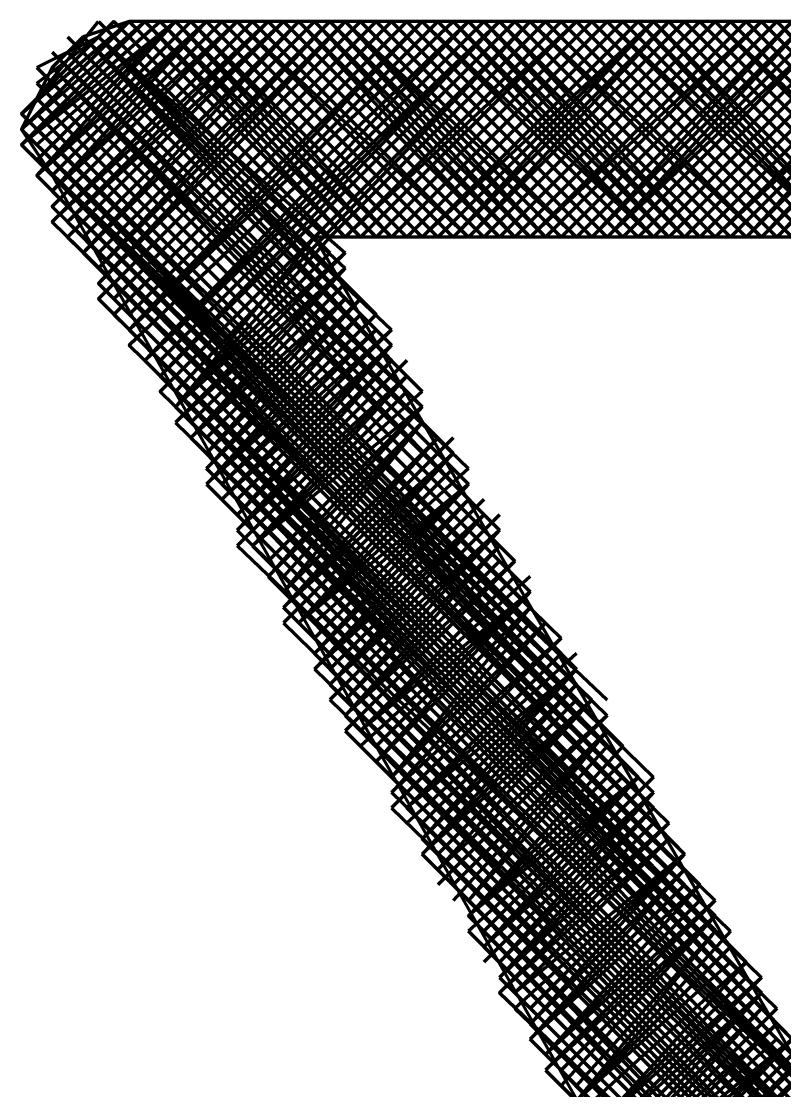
# Model space of a CAD drawing. Header units: inches. Extents: x 19 to 378, y -1 to 556.
# Drawn here: x 183.56 to 189.06, y 358.52 to 366.22 of the extents above; entities that cross this region are included whole.
import ezdxf

# ---------------------------------------------------------------- set-up
doc = ezdxf.new("R2010")
doc.units = ezdxf.units.IN
doc.layers.add('P', color=250, linetype='CONTINUOUS', lineweight=100)

msp = doc.modelspace()

# ---------------------------------------------------------------- linework, layer by layer
at = {"layer": 'P', "color": 0, "linetype": 'CONTINUOUS'}
for points in [[(184.3333, 366.2222), (184, 366.1111), (183.7778, 365.8889), (183.5556, 365.4444), (183.7778, 365.1111)], [(184.6667, 366.2222), (183.5556, 365.3333), (184.5556, 366.2222), (183.5556, 365.3333)], [(184.5556, 366.2222), (183.5556, 365.3333), (184.4444, 366.2222), (183.5556, 365.3333)], [(184.4444, 366.2222), (183.5556, 365.4444), (184.3333, 366.2222), (183.5556, 365.4444)], [(184.3333, 366.2222), (183.5556, 365.5556), (184.3333, 366.2222), (183.5556, 365.5556)], [(184.2222, 366.2222), (183.5556, 365.5556), (184.2222, 366.2222), (183.6667, 365.6667), (184.1111, 366.2222)], [(183.7778, 365.1111), (184.8889, 366.2222), (183.6667, 365.1111), (184.8889, 366.2222)], [(184.7778, 366.2222), (183.6667, 365.1111), (184.7778, 366.2222), (183.6667, 365.1111), (184.6667, 366.2222), (183.6667, 365.2222), (184.6667, 366.2222), (183.6667, 365.2222), (184.6667, 366.2222), (183.6667, 365.3333)], [(185.3333, 366.2222), (183.7778, 364.7778), (185.2222, 366.2222), (183.7778, 364.7778), (185.2222, 366.2222)], [(185.1111, 366.2222), (183.7778, 364.8889), (185.1111, 366.2222), (183.7778, 364.8889), (185.1111, 366.2222), (183.7778, 364.8889)], [(185.1111, 366.2222), (183.7778, 365), (185, 366.2222), (183.7778, 365), (185, 366.2222)], [(183.7778, 365), (184.8889, 366.2222), (183.7778, 365.1111), (184.8889, 366.2222)], [(185.4444, 366.2222), (183.8889, 364.6667), (185.4444, 366.2222), (183.8889, 364.7778), (185.4444, 366.2222), (183.8889, 364.7778), (185.4444, 366.2222)], [(183.8889, 364.7778), (185.3333, 366.2222), (183.8889, 364.7778)], [(185.6667, 366.2222), (184, 364.5556), (185.6667, 366.2222), (184, 364.5556), (185.6667, 366.2222), (184, 364.5556), (185.6667, 366.2222)], [(184, 364.5556), (185.5556, 366.2222), (184, 364.6667), (185.5556, 366.2222)], [(186.1111, 366.2222), (184.1111, 364.2222), (186.1111, 366.2222), (184.1111, 364.2222)], [(186, 366.2222), (184.1111, 364.3333), (186, 366.2222), (184.1111, 364.3333), (185.8889, 366.2222), (184.1111, 364.3333)], [(185.8889, 366.2222), (184.1111, 364.4444), (185.8889, 366.2222), (184.1111, 364.4444), (185.8889, 366.2222)], [(184.1111, 364.4444), (185.7778, 366.2222), (184.1111, 364.5556), (185.7778, 366.2222), (184.1111, 364.5556)], [(184.1111, 366.2222), (185.7778, 364.5556)], [(186.3333, 366.2222), (184.2222, 364.1111), (186.3333, 366.2222), (184.2222, 364.1111)], [(186.2222, 366.2222), (184.2222, 364.2222), (186.2222, 366.2222), (184.2222, 364.2222), (186.2222, 366.2222), (184.2222, 364.2222), (186.2222, 366.2222)], [(184.2222, 366.2222), (185.7778, 364.6667)], [(184.2222, 366.2222), (185.7778, 364.6667)], [(184.2222, 366.2222), (185.7778, 364.6667)], [(184.2222, 366.2222), (185.7778, 364.6667)], [(193.8889, 366.2222), (184.3333, 366.2222)], [(184.4444, 363.7778), (186.7778, 366.2222), (184.3333, 363.8889), (186.7778, 366.2222)], [(186.7778, 366.2222), (184.3333, 363.8889), (186.7778, 366.2222), (184.3333, 363.8889)], [(186.6667, 366.2222), (184.3333, 364), (186.6667, 366.2222), (184.3333, 364), (186.5556, 366.2222), (184.3333, 364)], [(186.5556, 366.2222), (184.3333, 364), (186.4444, 366.2222), (184.3333, 364), (186.4444, 366.2222)], [(184.3333, 364), (186.4444, 366.2222), (184.3333, 364.1111), (186.4444, 366.2222)], [(184.3333, 366.2222), (185.8889, 364.6667)], [(184.3333, 366.2222), (185.8889, 364.6667)], [(184.3333, 366.2222), (185.8889, 364.6667)], [(184.3333, 366.2222), (185.8889, 364.6667)], [(184.3333, 366.2222), (185.8889, 364.6667)], [(184.3333, 366.2222), (185.8889, 364.6667)], [(187, 366.2222), (184.4444, 363.7778), (187, 366.2222), (184.4444, 363.7778)], [(187, 366.2222), (184.4444, 363.7778), (186.8889, 366.2222), (184.4444, 363.7778), (186.8889, 366.2222)], [(184.4444, 366.2222), (186, 364.6667)], [(184.4444, 366.2222), (186, 364.6667)], [(184.4444, 366.2222), (185.8889, 364.6667)], [(184.6667, 363.5556), (187.2222, 366.2222), (184.5556, 363.5556), (187.2222, 366.2222)], [(187.1111, 366.2222), (184.5556, 363.6667), (187.1111, 366.2222), (184.5556, 363.6667), (187, 366.2222), (184.5556, 363.7778), (187, 366.2222)], [(184.5556, 366.2222), (186.1111, 364.6667)], [(184.5556, 366.2222), (186.1111, 364.6667)], [(184.5556, 366.2222), (186, 364.6667)], [(187.3333, 366.2222), (185.7778, 364.6667), (184.6667, 363.4444)], [(187.3333, 366.2222), (185.7778, 364.6667), (184.6667, 363.4444)], [(187.2222, 366.2222), (185.6667, 364.6667), (184.6667, 363.4444)], [(187.2222, 366.2222), (184.6667, 363.5556), (187.2222, 366.2222)], [(184.6667, 366.2222), (186.2222, 364.6667)], [(184.6667, 366.2222), (186.2222, 364.6667)], [(184.6667, 366.2222), (186.2222, 364.6667)], [(184.6667, 366.2222), (186.2222, 364.6667)], [(184.6667, 366.2222), (186.2222, 364.6667)], [(184.6667, 366.2222), (186.1111, 364.6667)], [(184.7778, 366.2222), (186.3333, 364.6667)], [(184.7778, 366.2222), (186.3333, 364.6667)], [(184.7778, 366.2222), (186.3333, 364.6667)], [(184.7778, 366.2222), (186.2222, 364.6667)], [(184.8889, 366.2222), (186.4444, 364.6667)], [(184.8889, 366.2222), (186.4444, 364.6667)], [(184.8889, 366.2222), (186.4444, 364.6667)], [(184.8889, 366.2222), (186.4444, 364.6667)], [(184.8889, 366.2222), (186.4444, 364.6667)], [(184.8889, 366.2222), (186.4444, 364.6667)], [(185, 366.2222), (186.5556, 364.6667)], [(185, 366.2222), (186.5556, 364.6667)], [(185, 366.2222), (186.5556, 364.6667)], [(185.1111, 366.2222), (186.7778, 364.6667)], [(185.1111, 366.2222), (186.7778, 364.6667)], [(185.1111, 366.2222), (186.7778, 364.6667)], [(185.1111, 366.2222), (186.6667, 364.6667)], [(185.1111, 366.2222), (186.6667, 364.6667)], [(185.1111, 366.2222), (186.6667, 364.6667)], [(185.2222, 366.2222), (186.7778, 364.6667)], [(185.2222, 366.2222), (186.7778, 364.6667)], [(185.2222, 366.2222), (186.7778, 364.6667)], [(185.3333, 366.2222), (186.8889, 364.6667)], [(185.3333, 366.2222), (186.8889, 364.6667)], [(185.3333, 366.2222), (186.8889, 364.6667)], [(185.4444, 366.2222), (187, 364.6667)], [(185.4444, 366.2222), (187, 364.6667)], [(185.4444, 366.2222), (187, 364.6667)], [(185.4444, 366.2222), (187, 364.6667)], [(185.4444, 366.2222), (187, 364.6667)], [(185.4444, 366.2222), (187, 364.6667)], [(185.5556, 366.2222), (187.1111, 364.6667)], [(185.5556, 366.2222), (187.1111, 364.6667)], [(185.5556, 366.2222), (187, 364.6667)], [(185.6667, 366.2222), (187.2222, 364.6667)], [(185.6667, 366.2222), (187.2222, 364.6667)], [(185.6667, 366.2222), (187.2222, 364.6667)], [(185.6667, 366.2222), (187.2222, 364.6667)], [(185.6667, 366.2222), (187.2222, 364.6667)], [(185.6667, 366.2222), (187.1111, 364.6667)], [(187.3333, 366.2222), (185.7778, 364.6667)], [(185.7778, 366.2222), (187.3333, 364.6667)], [(185.7778, 366.2222), (187.3333, 364.6667)], [(185.7778, 366.2222), (187.2222, 364.6667)], [(187.5556, 366.2222), (185.8889, 364.6667)], [(187.5556, 366.2222), (185.8889, 364.6667)], [(187.5556, 366.2222), (185.8889, 364.6667)], [(187.4444, 366.2222), (185.8889, 364.6667)], [(187.4444, 366.2222), (185.8889, 364.6667)], [(187.4444, 366.2222), (185.8889, 364.6667)], [(185.8889, 366.2222), (187.5556, 364.6667)], [(185.8889, 366.2222), (187.5556, 364.6667)], [(185.8889, 366.2222), (187.5556, 364.6667)], [(185.8889, 366.2222), (187.4444, 364.6667)], [(185.8889, 366.2222), (187.4444, 364.6667)], [(185.8889, 366.2222), (187.4444, 364.6667)], [(185.8889, 366.2222), (187.3333, 364.6667)], [(187.5556, 366.2222), (186, 364.6667)], [(187.5556, 366.2222), (186, 364.6667)], [(187.5556, 366.2222), (186, 364.6667)], [(186, 366.2222), (187.5556, 364.6667)], [(186, 366.2222), (187.5556, 364.6667)], [(186, 366.2222), (187.5556, 364.6667)], [(187.6667, 366.2222), (186.1111, 364.6667)], [(187.6667, 366.2222), (186.1111, 364.6667)], [(187.6667, 366.2222), (186.1111, 364.6667)], [(186.1111, 366.2222), (187.6667, 364.6667)], [(186.1111, 366.2222), (187.6667, 364.6667)], [(186.1111, 366.2222), (187.6667, 364.6667)], [(187.7778, 366.2222), (186.2222, 364.6667)], [(187.7778, 366.2222), (186.2222, 364.6667)], [(187.7778, 366.2222), (186.2222, 364.6667)], [(187.7778, 366.2222), (186.2222, 364.6667)], [(187.7778, 366.2222), (186.2222, 364.6667)], [(187.7778, 366.2222), (186.2222, 364.6667)], [(186.2222, 366.2222), (187.7778, 364.6667)], [(186.2222, 366.2222), (187.7778, 364.6667)], [(186.2222, 366.2222), (187.7778, 364.6667)], [(186.2222, 366.2222), (187.7778, 364.6667)], [(186.2222, 366.2222), (187.7778, 364.6667)], [(186.2222, 366.2222), (187.7778, 364.6667)], [(187.8889, 366.2222), (186.3333, 364.6667)], [(187.8889, 366.2222), (186.3333, 364.6667)], [(187.8889, 366.2222), (186.3333, 364.6667)], [(186.3333, 366.2222), (187.8889, 364.6667)], [(186.3333, 366.2222), (187.8889, 364.6667)], [(186.3333, 366.2222), (187.8889, 364.6667)], [(188.1111, 366.2222), (186.4444, 364.6667)], [(188.1111, 366.2222), (186.4444, 364.6667)], [(188.1111, 366.2222), (186.4444, 364.6667)], [(188, 366.2222), (186.4444, 364.6667)], [(188, 366.2222), (186.4444, 364.6667)], [(188, 366.2222), (186.4444, 364.6667)], [(186.4444, 366.2222), (188.1111, 364.6667)], [(186.4444, 366.2222), (188.1111, 364.6667)], [(186.4444, 366.2222), (188.1111, 364.6667)], [(186.4444, 366.2222), (188, 364.6667)], [(186.4444, 366.2222), (188, 364.6667)], [(186.4444, 366.2222), (188, 364.6667)], [(188.1111, 366.2222), (186.5556, 364.6667)], [(188.1111, 366.2222), (186.5556, 364.6667)], [(188.1111, 366.2222), (186.5556, 364.6667)], [(186.5556, 366.2222), (188.1111, 364.6667)], [(186.5556, 366.2222), (188.1111, 364.6667)], [(186.5556, 366.2222), (188.1111, 364.6667)], [(188.2222, 366.2222), (186.6667, 364.6667)], [(188.2222, 366.2222), (186.6667, 364.6667)], [(188.1111, 366.2222), (186.6667, 364.6667)], [(186.6667, 366.2222), (188.2222, 364.6667)], [(186.6667, 366.2222), (188.2222, 364.6667)], [(186.6667, 366.2222), (188.1111, 364.6667)], [(188.3333, 366.2222), (186.7778, 364.6667)], [(188.3333, 366.2222), (186.7778, 364.6667)], [(188.3333, 366.2222), (186.7778, 364.6667)], [(188.3333, 366.2222), (186.7778, 364.6667)], [(188.3333, 366.2222), (186.7778, 364.6667)], [(188.3333, 366.2222), (186.7778, 364.6667)], [(188.2222, 366.2222), (186.7778, 364.6667)], [(186.7778, 366.2222), (188.3333, 364.6667)], [(186.7778, 366.2222), (188.3333, 364.6667)], [(186.7778, 366.2222), (188.3333, 364.6667)], [(186.7778, 366.2222), (188.3333, 364.6667)], [(186.7778, 366.2222), (188.3333, 364.6667)], [(186.7778, 366.2222), (188.2222, 364.6667)], [(188.4444, 366.2222), (186.8889, 364.6667)], [(188.4444, 366.2222), (186.8889, 364.6667)], [(188.4444, 366.2222), (186.8889, 364.6667)], [(186.8889, 366.2222), (188.4444, 364.6667)], [(186.8889, 366.2222), (188.4444, 364.6667)], [(186.8889, 366.2222), (188.3333, 364.6667)], [(188.5556, 366.2222), (187, 364.6667)], [(188.5556, 366.2222), (187, 364.6667)], [(188.5556, 366.2222), (187, 364.6667)], [(188.5556, 366.2222), (187, 364.6667)], [(188.5556, 366.2222), (187, 364.6667)], [(188.5556, 366.2222), (187, 364.6667)], [(187, 366.2222), (188.5556, 364.6667)], [(187, 366.2222), (188.5556, 364.6667)], [(187, 366.2222), (188.5556, 364.6667)], [(187, 366.2222), (188.5556, 364.6667)], [(187, 366.2222), (188.5556, 364.6667)], [(187, 366.2222), (188.5556, 364.6667)], [(187, 366.2222), (188.4444, 364.6667)], [(188.6667, 366.2222), (187.1111, 364.6667)], [(188.6667, 366.2222), (187.1111, 364.6667)], [(188.6667, 366.2222), (187.1111, 364.6667)], [(187.1111, 366.2222), (188.6667, 364.6667)], [(187.1111, 366.2222), (188.6667, 364.6667)], [(187.1111, 366.2222), (188.6667, 364.6667)], [(188.8889, 366.2222), (187.2222, 364.6667)], [(188.8889, 366.2222), (187.2222, 364.6667)], [(188.8889, 366.2222), (187.2222, 364.6667)], [(188.7778, 366.2222), (187.2222, 364.6667)], [(188.7778, 366.2222), (187.2222, 364.6667)], [(188.7778, 366.2222), (187.2222, 364.6667)], [(187.2222, 366.2222), (188.8889, 364.6667)], [(187.2222, 366.2222), (188.8889, 364.6667)], [(187.2222, 366.2222), (188.8889, 364.6667)], [(187.2222, 366.2222), (188.7778, 364.6667)], [(187.2222, 366.2222), (188.7778, 364.6667)], [(187.2222, 366.2222), (188.7778, 364.6667)], [(188.8889, 366.2222), (187.3333, 364.6667)], [(188.8889, 366.2222), (187.3333, 364.6667)], [(188.8889, 366.2222), (187.3333, 364.6667)], [(187.3333, 366.2222), (188.8889, 364.6667)], [(187.3333, 366.2222), (188.8889, 364.6667)], [(187.3333, 366.2222), (188.8889, 364.6667)], [(189, 366.2222), (187.4444, 364.6667)], [(189, 366.2222), (187.4444, 364.6667)], [(189, 366.2222), (187.4444, 364.6667)], [(187.4444, 366.2222), (189, 364.6667)], [(187.4444, 366.2222), (189, 364.6667)], [(187.4444, 366.2222), (189, 364.6667)], [(189.1111, 366.2222), (187.5556, 364.6667)], [(189.1111, 366.2222), (187.5556, 364.6667)], [(189.1111, 366.2222), (187.5556, 364.6667)], [(189.1111, 366.2222), (187.5556, 364.6667)], [(189.1111, 366.2222), (187.5556, 364.6667)], [(189.1111, 366.2222), (187.5556, 364.6667)], [(187.5556, 366.2222), (189.1111, 364.6667)], [(187.5556, 366.2222), (189.1111, 364.6667)], [(187.5556, 366.2222), (189.1111, 364.6667)], [(187.5556, 366.2222), (189.1111, 364.6667)], [(187.5556, 366.2222), (189.1111, 364.6667)], [(187.5556, 366.2222), (189.1111, 364.6667)], [(189.2222, 366.2222), (187.6667, 364.6667)], [(189.2222, 366.2222), (187.6667, 364.6667)], [(189.1111, 366.2222), (187.6667, 364.6667)], [(187.6667, 366.2222), (189.2222, 364.6667)], [(187.6667, 366.2222), (189.2222, 364.6667)], [(187.6667, 366.2222), (189.2222, 364.6667)], [(189.4444, 366.2222), (187.7778, 364.6667)], [(189.4444, 366.2222), (187.7778, 364.6667)], [(189.3333, 366.2222), (187.7778, 364.6667)], [(189.3333, 366.2222), (187.7778, 364.6667)], [(189.3333, 366.2222), (187.7778, 364.6667)], [(189.2222, 366.2222), (187.7778, 364.6667)], [(187.7778, 366.2222), (189.4444, 364.6667)], [(187.7778, 366.2222), (189.4444, 364.6667)], [(187.7778, 366.2222), (189.3333, 364.6667)], [(187.7778, 366.2222), (189.3333, 364.6667)], [(187.7778, 366.2222), (189.3333, 364.6667)], [(187.7778, 366.2222), (189.3333, 364.6667)], [(189.4444, 366.2222), (187.8889, 364.6667)], [(189.4444, 366.2222), (187.8889, 364.6667)], [(189.4444, 366.2222), (187.8889, 364.6667)], [(189.4444, 366.2222), (187.8889, 364.6667)], [(187.8889, 366.2222), (189.4444, 364.6667)], [(187.8889, 366.2222), (189.4444, 364.6667)], [(187.8889, 366.2222), (189.4444, 364.6667)], [(189.5556, 366.2222), (188, 364.6667)], [(189.5556, 366.2222), (188, 364.6667)], [(189.5556, 366.2222), (188, 364.6667)], [(188, 366.2222), (189.5556, 364.6667)], [(188, 366.2222), (189.5556, 364.6667)], [(188, 366.2222), (189.4444, 364.6667)], [(189.6667, 366.2222), (188.1111, 364.6667)], [(189.6667, 366.2222), (188.1111, 364.6667)], [(189.6667, 366.2222), (188.1111, 364.6667)], [(189.6667, 366.2222), (188.1111, 364.6667)], [(189.6667, 366.2222), (188.1111, 364.6667)], [(189.6667, 366.2222), (188.1111, 364.6667)], [(188.1111, 366.2222), (189.6667, 364.6667)], [(188.1111, 366.2222), (189.6667, 364.6667)], [(188.1111, 366.2222), (189.6667, 364.6667)], [(188.1111, 366.2222), (189.6667, 364.6667)], [(188.1111, 366.2222), (189.6667, 364.6667)], [(188.1111, 366.2222), (189.6667, 364.6667)], [(188.1111, 366.2222), (189.5556, 364.6667)], [(189.7778, 366.2222), (188.2222, 364.6667)], [(189.7778, 366.2222), (188.2222, 364.6667)], [(189.7778, 366.2222), (188.2222, 364.6667)], [(188.2222, 366.2222), (189.7778, 364.6667)], [(188.2222, 366.2222), (189.7778, 364.6667)], [(188.2222, 366.2222), (189.7778, 364.6667)], [(189.8889, 366.2222), (188.3333, 364.6667)], [(189.8889, 366.2222), (188.3333, 364.6667)], [(189.8889, 366.2222), (188.3333, 364.6667)], [(189.8889, 366.2222), (188.3333, 364.6667)], [(189.8889, 366.2222), (188.3333, 364.6667)], [(189.8889, 366.2222), (188.3333, 364.6667)], [(188.3333, 366.2222), (189.8889, 364.6667)], [(188.3333, 366.2222), (189.8889, 364.6667)], [(188.3333, 366.2222), (189.8889, 364.6667)], [(188.3333, 366.2222), (189.8889, 364.6667)], [(188.3333, 366.2222), (189.8889, 364.6667)], [(188.3333, 366.2222), (189.8889, 364.6667)], [(190, 366.2222), (188.4444, 364.6667)], [(190, 366.2222), (188.4444, 364.6667)], [(190, 366.2222), (188.4444, 364.6667)], [(188.4444, 366.2222), (190, 364.6667)], [(188.4444, 366.2222), (190, 364.6667)], [(188.4444, 366.2222), (190, 364.6667)], [(190.2222, 366.2222), (188.5556, 364.6667)], [(190.2222, 366.2222), (188.5556, 364.6667)], [(190.2222, 366.2222), (188.5556, 364.6667)], [(190.1111, 366.2222), (188.5556, 364.6667)], [(190.1111, 366.2222), (188.5556, 364.6667)], [(190.1111, 366.2222), (188.5556, 364.6667)], [(188.5556, 366.2222), (190.2222, 364.6667)], [(188.5556, 366.2222), (190.2222, 364.6667)], [(188.5556, 366.2222), (190.2222, 364.6667)], [(188.5556, 366.2222), (190.1111, 364.6667)], [(188.5556, 366.2222), (190.1111, 364.6667)], [(188.5556, 366.2222), (190.1111, 364.6667)], [(190.2222, 366.2222), (188.6667, 364.6667)], [(190.2222, 366.2222), (188.6667, 364.6667)], [(190.2222, 366.2222), (188.6667, 364.6667)], [(188.6667, 366.2222), (190.2222, 364.6667)], [(188.6667, 366.2222), (190.2222, 364.6667)], [(188.6667, 366.2222), (190.2222, 364.6667)], [(190.3333, 366.2222), (188.7778, 364.6667)], [(190.3333, 366.2222), (188.7778, 364.6667)], [(190.2222, 366.2222), (188.7778, 364.6667)], [(188.7778, 366.2222), (190.3333, 364.6667)], [(188.7778, 366.2222), (190.3333, 364.6667)], [(188.7778, 366.2222), (190.3333, 364.6667)], [(190.4444, 366.2222), (188.8889, 364.6667)], [(190.4444, 366.2222), (188.8889, 364.6667)], [(190.4444, 366.2222), (188.8889, 364.6667)], [(190.4444, 366.2222), (188.8889, 364.6667)], [(190.4444, 366.2222), (188.8889, 364.6667)], [(190.3333, 366.2222), (188.8889, 364.6667)], [(188.8889, 366.2222), (190.4444, 364.6667)], [(188.8889, 366.2222), (190.4444, 364.6667)], [(188.8889, 366.2222), (190.4444, 364.6667)], [(188.8889, 366.2222), (190.4444, 364.6667)], [(188.8889, 366.2222), (190.4444, 364.6667)], [(188.8889, 366.2222), (190.4444, 364.6667)], [(190.5556, 366.2222), (189, 364.6667)], [(190.5556, 366.2222), (189, 364.6667)], [(190.4444, 366.2222), (189, 364.6667)], [(189, 366.2222), (190.5556, 364.6667)], [(189, 366.2222), (190.5556, 364.6667)], [(189, 366.2222), (190.4444, 364.6667)], [(184.1111, 366.1111), (183.6667, 365.6667)], [(183.6667, 365.7778), (184.1111, 366.1111), (183.6667, 365.8889)], [(184, 366.1111), (183.7778, 365.8889)], [(183.8889, 366.1111), (186.2222, 363.7778)], [(183.8889, 366.1111), (186.3333, 363.6667)], [(183.8889, 366.1111), (186.3333, 363.6667)], [(183.8889, 366.1111), (186.4444, 363.5556)], [(184, 366.1111), (186.1111, 364)], [(184, 366.1111), (186.2222, 364)], [(184, 366.1111), (186.2222, 363.8889)], [(184, 366.1111), (186.2222, 363.8889)], [(184, 366.1111), (186.2222, 363.7778)], [(184.1111, 366.1111), (185.8889, 364.5556)], [(184.1111, 366.1111), (185.8889, 364.4444)], [(184.1111, 366.1111), (185.8889, 364.4444)], [(184.1111, 366.1111), (185.8889, 364.3333)], [(184.1111, 366.1111), (185.8889, 364.2222)], [(184.1111, 366.1111), (186, 364.2222)], [(184.1111, 366.1111), (186, 364.1111)], [(184.1111, 366.1111), (186.1111, 364.1111)], [(183.7778, 366), (186.4444, 363.4444)], [(183.7778, 366), (186.4444, 363.3333)], [(183.7778, 366), (186.4444, 363.3333)], [(183.7778, 366), (186.5556, 363.2222)], [(183.7778, 366), (186.5556, 363.2222)], [(183.7778, 366), (186.6667, 363.1111)], [(183.8889, 366), (186.4444, 363.4444)], [(183.6667, 365.8889), (187, 362.5556)], [(183.6667, 365.8889), (187, 362.5556)], [(183.7778, 365.8889), (186.6667, 363.1111)], [(183.7778, 365.8889), (186.7778, 363)], [(183.7778, 365.8889), (186.7778, 362.8889)], [(183.7778, 365.8889), (186.7778, 362.8889)], [(183.7778, 365.8889), (186.7778, 362.8889)], [(183.7778, 365.8889), (186.7778, 362.7778)], [(183.7778, 365.8889), (186.8889, 362.6667)], [(183.7778, 365.8889), (186.8889, 362.6667)], [(183.6667, 365.7778), (187, 362.4444)], [(183.6667, 365.7778), (187, 362.4444)], [(183.6667, 365.7778), (187.1111, 362.3333)], [(183.6667, 365.7778), (187.1111, 362.3333)], [(183.6667, 365.6667), (187.1111, 362.2222)], [(183.6667, 365.6667), (187.2222, 362.1111)], [(183.6667, 365.6667), (187.2222, 362.1111)], [(183.6667, 365.6667), (187.2222, 362.1111)], [(183.5556, 365.5556), (187.3333, 361.8889)], [(183.5556, 365.5556), (187.3333, 361.8889)], [(183.5556, 365.5556), (187.4444, 361.7778)], [(183.5556, 365.5556), (187.4444, 361.7778)], [(183.5556, 365.5556), (187.4444, 361.6667)], [(183.5556, 365.5556), (187.5556, 361.5556)], [(183.6667, 365.5556), (187.2222, 362)], [(183.5556, 365.4444), (187.5556, 361.5556)], [(183.5556, 365.4444), (187.5556, 361.5556)], [(183.5556, 365.4444), (187.5556, 361.4444)], [(183.5556, 365.3333), (187.6667, 361.3333)], [(183.5556, 365.3333), (187.6667, 361.3333)], [(183.5556, 365.3333), (187.7778, 361.3333)], [(183.5556, 365.3333), (187.7778, 361.2222)], [(183.5556, 365.3333), (187.7778, 361.1111)], [(183.6667, 365.3333), (187.7778, 361.1111)], [(183.6667, 365.2222), (187.7778, 361)], [(183.6667, 365.2222), (187.8889, 361)], [(183.6667, 365.1111), (187.8889, 360.8889)], [(183.6667, 365.1111), (188, 360.7778)], [(183.7778, 365.1111), (188.4444, 356.8889)], [(183.7778, 365.1111), (188, 360.7778)], [(183.7778, 365), (188.1111, 360.7778)], [(183.7778, 364.8889), (188.1111, 360.6667)], [(183.7778, 364.7778), (188.1111, 360.5556)], [(183.8889, 364.7778), (188.1111, 360.5556)], [(183.8889, 364.7778), (188.1111, 360.4444)], [(183.8889, 364.6667), (188.2222, 360.4444)], [(185.6667, 364.6667), (189.1111, 358.7778), (192.5556, 364.6667), (185.6667, 364.6667)], [(184, 364.5556), (188.2222, 360.3333)], [(184, 364.5556), (188.3333, 360.2222)], [(184.1111, 364.5556), (188.3333, 360.2222)], [(185.8889, 364.5556), (184.6667, 363.3333)], [(185.8889, 364.5556), (184.6667, 363.3333)], [(185.8889, 364.5556), (184.6667, 363.3333)], [(185.8889, 364.5556), (184.6667, 363.4444)], [(185.7778, 364.5556), (184.6667, 363.4444)], [(185.7778, 364.5556), (184.6667, 363.4444)], [(185.7778, 364.5556), (184.6667, 363.4444)], [(185.7778, 364.5556), (184.6667, 363.4444)], [(185.7778, 364.5556), (184.6667, 363.4444)], [(185.7778, 364.5556), (184.6667, 363.4444)], [(184.1111, 364.4444), (188.3333, 360.2222)], [(185.8889, 364.4444), (184.6667, 363.3333)], [(185.8889, 364.4444), (184.7778, 363.2222)], [(185.8889, 364.4444), (184.7778, 363.2222)], [(185.8889, 364.4444), (184.7778, 363.3333)], [(184.1111, 364.3333), (188.3333, 360.1111)], [(185.8889, 364.3333), (184.7778, 363.2222)], [(185.8889, 364.3333), (184.7778, 363.2222)], [(185.8889, 364.3333), (184.7778, 363.2222)], [(185.8889, 364.3333), (184.7778, 363.2222)], [(185.8889, 364.3333), (184.7778, 363.2222)], [(184.1111, 364.2222), (188.3333, 360)], [(184.2222, 364.2222), (188.4444, 360)], [(184.2222, 364.2222), (188.4444, 360)], [(185.8889, 364.2222), (184.7778, 363.2222)], [(186, 364.2222), (184.8889, 363)], [(186, 364.2222), (184.8889, 363)], [(186, 364.2222), (184.8889, 363)], [(186, 364.2222), (184.8889, 363.1111)], [(186, 364.2222), (184.8889, 363.1111)], [(186, 364.2222), (184.8889, 363.1111)], [(185.8889, 364.2222), (184.8889, 363.1111)], [(185.8889, 364.2222), (184.8889, 363.1111)], [(185.8889, 364.2222), (184.8889, 363.2222)], [(184.2222, 364.1111), (188.5556, 359.8889)], [(186.1111, 364.1111), (184.8889, 362.8889)], [(186.1111, 364.1111), (184.8889, 362.8889)], [(186, 364.1111), (184.8889, 362.8889)], [(186, 364.1111), (184.8889, 363)], [(186, 364.1111), (184.8889, 363)], [(184.3333, 364), (188.5556, 359.7778)], [(184.3333, 364), (188.5556, 359.7778)], [(184.3333, 364), (188.5556, 359.6667)], [(186.1111, 364), (184.8889, 362.8889)], [(186.1111, 364), (184.8889, 362.8889)], [(186.2222, 364), (185, 362.7778)], [(186.2222, 364), (185, 362.7778)], [(186.2222, 364), (185, 362.7778)], [(186.2222, 364), (185, 362.8889)], [(186.1111, 364), (185, 362.8889)], [(186.1111, 364), (185, 362.8889)], [(186.1111, 364), (185, 362.8889)], [(186.1111, 364), (185, 362.8889)], [(184.3333, 363.8889), (188.6667, 359.6667)], [(186.2222, 363.8889), (185, 362.7778)], [(186.2222, 363.8889), (185.1111, 362.6667)], [(186.2222, 363.8889), (185.1111, 362.6667)], [(186.2222, 363.8889), (185.1111, 362.7778)], [(184.4444, 363.7778), (188.6667, 359.5556)], [(184.4444, 363.7778), (188.6667, 359.4444)], [(184.5556, 363.7778), (188.7778, 359.4444)], [(186.3333, 363.7778), (185.1111, 362.5556)], [(186.2222, 363.7778), (185.1111, 362.5556)], [(186.2222, 363.7778), (185.1111, 362.5556)], [(186.2222, 363.7778), (185.1111, 362.6667)], [(186.2222, 363.7778), (185.1111, 362.6667)], [(186.2222, 363.7778), (185.1111, 362.6667)], [(186.2222, 363.7778), (185.1111, 362.6667)], [(186.2222, 363.7778), (185.1111, 362.6667)], [(186.2222, 363.7778), (185.1111, 362.6667)], [(186.2222, 363.7778), (185.1111, 362.6667)], [(184.5556, 363.6667), (188.7778, 359.4444)], [(186.3333, 363.6667), (185.1111, 362.4444)], [(186.3333, 363.6667), (185.1111, 362.5556)], [(186.3333, 363.6667), (185.1111, 362.5556)], [(186.3333, 363.6667), (185.2222, 362.4444)], [(186.3333, 363.6667), (185.2222, 362.4444)], [(184.5556, 363.5556), (188.8889, 359.3333)], [(186.4444, 363.5556), (185.2222, 362.4444)], [(186.4444, 363.5556), (185.2222, 362.4444)], [(186.4444, 363.5556), (185.2222, 362.4444)], [(186.3333, 363.5556), (185.2222, 362.4444)], [(186.3333, 363.5556), (185.2222, 362.4444)], [(184.6667, 363.4444), (188.8889, 359.2222)], [(184.6667, 363.4444), (188.8889, 359.2222)], [(184.6667, 363.4444), (188.8889, 359.2222)], [(186.4444, 363.4444), (185.2222, 362.4444)], [(186.4444, 363.4444), (185.2222, 362.4444)], [(186.4444, 363.4444), (185.3333, 362.2222)], [(186.4444, 363.4444), (185.3333, 362.2222)], [(186.4444, 363.4444), (185.3333, 362.3333)], [(186.4444, 363.4444), (185.3333, 362.3333)], [(186.4444, 363.4444), (185.3333, 362.3333)], [(186.4444, 363.4444), (185.3333, 362.3333)], [(186.4444, 363.4444), (185.3333, 362.3333)], [(184.6667, 363.3333), (189, 359.1111)], [(186.4444, 363.3333), (185.3333, 362.2222)], [(186.4444, 363.3333), (185.4444, 362.1111)], [(186.4444, 363.3333), (185.4444, 362.1111)], [(186.4444, 363.3333), (185.4444, 362.2222)], [(186.4444, 363.3333), (185.4444, 362.2222)], [(184.7778, 363.2222), (189, 359)], [(184.7778, 363.2222), (189, 358.8889)], [(184.8889, 363.2222), (189.1111, 358.8889)], [(186.6667, 363.2222), (185.4444, 362)], [(186.6667, 363.2222), (185.4444, 362)], [(186.5556, 363.2222), (185.4444, 362)], [(186.5556, 363.2222), (185.4444, 362.1111)], [(186.5556, 363.2222), (185.4444, 362.1111)], [(186.5556, 363.2222), (185.4444, 362.1111)], [(186.5556, 363.2222), (185.4444, 362.1111)], [(186.5556, 363.2222), (185.4444, 362.1111)], [(186.5556, 363.2222), (185.4444, 362.1111)], [(186.5556, 363.2222), (185.4444, 362.1111)], [(184.8889, 363.1111), (189.1111, 358.8889)], [(186.6667, 363.1111), (185.4444, 361.8889)], [(186.6667, 363.1111), (185.4444, 362)], [(186.6667, 363.1111), (185.4444, 362)], [(186.6667, 363.1111), (185.5556, 361.8889)], [(186.6667, 363.1111), (185.5556, 361.8889)], [(189.1111, 358.8889), (190.2222, 357.6667), (184.8889, 363)], [(184.8889, 363), (190.2222, 357.6667)], [(186.7778, 363), (185.5556, 361.8889)], [(186.7778, 363), (185.5556, 361.8889)], [(186.7778, 363), (185.5556, 361.8889)], [(186.6667, 363), (185.5556, 361.8889)], [(186.6667, 363), (185.5556, 361.8889)], [(193.3333, 363), (188, 357.6667)], [(184.8889, 362.8889), (190.2222, 357.5556), (185, 362.8889)], [(186.7778, 362.8889), (185.5556, 361.8889)], [(186.7778, 362.8889), (185.6667, 361.6667)], [(186.7778, 362.8889), (185.6667, 361.6667)], [(186.7778, 362.8889), (185.6667, 361.7778)], [(186.7778, 362.8889), (185.6667, 361.7778)], [(186.7778, 362.8889), (185.6667, 361.7778)], [(186.7778, 362.8889), (185.6667, 361.7778)], [(186.7778, 362.8889), (185.6667, 361.7778)], [(186.7778, 362.8889), (185.6667, 361.8889)], [(193.2222, 362.7778), (188, 357.5556), (193.2222, 362.8889)], [(193.3333, 362.8889), (188, 357.5556), (193.3333, 362.8889)], [(185, 362.7778), (190.2222, 357.5556), (185.1111, 362.6667), (190.2222, 357.5556), (185.1111, 362.6667)], [(186.8889, 362.7778), (185.6667, 361.5556)], [(186.7778, 362.7778), (185.6667, 361.5556)], [(186.7778, 362.7778), (185.6667, 361.5556)], [(186.7778, 362.7778), (185.6667, 361.6667)], [(186.7778, 362.7778), (185.6667, 361.6667)], [(186.8889, 362.6667), (185.6667, 361.5556)], [(186.8889, 362.6667), (185.6667, 361.5556)], [(186.8889, 362.6667), (185.6667, 361.5556)], [(186.8889, 362.6667), (185.6667, 361.5556)], [(187, 362.6667), (185.7778, 361.4444)], [(187, 362.6667), (185.7778, 361.4444)], [(186.8889, 362.6667), (185.7778, 361.4444)], [(186.8889, 362.6667), (185.7778, 361.5556)], [(186.8889, 362.6667), (185.7778, 361.5556)], [(186.8889, 362.6667), (185.7778, 361.5556)], [(193.1111, 362.5556), (188.1111, 357.5556), (193.1111, 362.6667)], [(188.1111, 357.5556), (193.1111, 362.6667), (188.1111, 357.5556)], [(185.1111, 362.5556), (190.2222, 357.5556), (185.1111, 362.4444)], [(187, 362.5556), (185.7778, 361.3333)], [(187, 362.5556), (185.7778, 361.4444)], [(187, 362.5556), (185.7778, 361.4444)], [(187, 362.5556), (185.8889, 361.3333)], [(187, 362.5556), (185.8889, 361.3333)], [(185.2222, 362.4444), (190.2222, 357.5556)], [(185.2222, 362.4444), (190.2222, 357.4444), (185.3333, 362.3333)], [(187, 362.4444), (185.8889, 361.2222)], [(187, 362.4444), (185.8889, 361.2222)], [(187, 362.4444), (185.8889, 361.3333)], [(187, 362.4444), (185.8889, 361.3333)], [(187, 362.4444), (185.8889, 361.3333)], [(187, 362.4444), (185.8889, 361.3333)], [(187, 362.4444), (185.8889, 361.3333)], [(187, 362.4444), (185.8889, 361.3333)], [(187, 362.4444), (185.8889, 361.3333)], [(187.1111, 362.3333), (185.8889, 361.1111)], [(187.1111, 362.3333), (185.8889, 361.1111)], [(187.1111, 362.3333), (185.8889, 361.1111)], [(187.1111, 362.3333), (185.8889, 361.2222)], [(187, 362.3333), (185.8889, 361.2222)], [(185.3333, 362.2222), (190.1111, 357.4444), (185.4444, 362.1111), (190.1111, 357.4444)], [(187.2222, 362.2222), (186, 361.1111)], [(187.1111, 362.2222), (186, 361.1111)], [(187.1111, 362.2222), (186, 361.1111)], [(187.1111, 362.2222), (186, 361.1111)], [(187.1111, 362.2222), (186, 361.1111)], [(185.4444, 362.1111), (190.1111, 357.3333), (185.4444, 362)], [(187.2222, 362.1111), (186, 361)], [(187.2222, 362.1111), (186, 361)], [(187.2222, 362.1111), (186, 361.1111)], [(187.2222, 362.1111), (186, 361.1111)], [(187.2222, 362.1111), (186.1111, 360.8889)], [(187.2222, 362.1111), (186.1111, 360.8889)], [(187.2222, 362.1111), (186.1111, 360.8889)], [(187.2222, 362.1111), (186.1111, 361)], [(187.2222, 362.1111), (186.1111, 361)], [(187.2222, 362.1111), (186.1111, 361)], [(187.2222, 362), (186.1111, 360.8889)], [(187.2222, 362), (186.1111, 360.8889)], [(187.2222, 362), (186.2222, 360.7778)], [(187.2222, 362), (186.2222, 360.7778)], [(187.2222, 362), (186.2222, 360.7778)], [(185.4444, 361.8889), (190.1111, 357.3333), (185.5556, 361.8889)], [(185.5556, 361.8889), (190.1111, 357.3333)], [(187.3333, 361.8889), (186.2222, 360.6667)], [(187.3333, 361.8889), (186.2222, 360.6667)], [(187.3333, 361.8889), (186.2222, 360.7778)], [(187.3333, 361.8889), (186.2222, 360.7778)], [(187.3333, 361.8889), (186.2222, 360.7778)], [(187.3333, 361.8889), (186.2222, 360.7778)], [(187.3333, 361.8889), (186.2222, 360.7778)], [(187.3333, 361.8889), (186.2222, 360.7778)], [(187.2222, 361.8889), (186.2222, 360.7778)], [(185.6667, 361.7778), (190, 357.3333), (185.6667, 361.6667)], [(187.4444, 361.7778), (186.2222, 360.5556)], [(187.4444, 361.7778), (186.2222, 360.5556)], [(187.4444, 361.7778), (186.2222, 360.5556)], [(187.4444, 361.7778), (186.2222, 360.6667)], [(187.4444, 361.7778), (186.2222, 360.6667)], [(185.6667, 361.6667), (190, 357.3333), (185.6667, 361.5556)], [(187.5556, 361.6667), (186.3333, 360.5556)], [(187.4444, 361.6667), (186.3333, 360.5556)], [(187.4444, 361.6667), (186.3333, 360.5556)], [(187.4444, 361.6667), (186.3333, 360.5556)], [(187.4444, 361.6667), (186.3333, 360.5556)], [(185.7778, 361.5556), (190, 357.3333)], [(187.5556, 361.5556), (186.3333, 360.4444)], [(187.5556, 361.5556), (186.3333, 360.5556)], [(187.5556, 361.5556), (186.3333, 360.5556)], [(187.5556, 361.5556), (186.4444, 360.3333)], [(187.5556, 361.5556), (186.4444, 360.3333)], [(187.5556, 361.5556), (186.4444, 360.3333)], [(187.5556, 361.5556), (186.4444, 360.4444)], [(187.5556, 361.5556), (186.4444, 360.4444)], [(187.5556, 361.5556), (186.4444, 360.4444)], [(187.5556, 361.5556), (186.4444, 360.4444)], [(185.7778, 361.4444), (190, 357.2222), (185.7778, 361.3333)], [(187.5556, 361.4444), (186.4444, 360.2222)], [(187.5556, 361.4444), (186.4444, 360.2222)], [(187.5556, 361.4444), (186.4444, 360.3333)], [(187.5556, 361.4444), (186.4444, 360.3333)], [(185.8889, 361.3333), (190, 357.2222), (185.8889, 361.3333)], [(187.6667, 361.3333), (186.4444, 360.2222)], [(187.6667, 361.3333), (186.4444, 360.2222)], [(187.6667, 361.3333), (186.4444, 360.2222)], [(187.6667, 361.3333), (186.4444, 360.2222)], [(187.6667, 361.3333), (186.4444, 360.2222)], [(187.5556, 361.3333), (186.4444, 360.2222)], [(187.6667, 361.3333), (186.5556, 360.1111)], [(187.6667, 361.3333), (186.5556, 360.1111)], [(187.6667, 361.3333), (186.5556, 360.1111)], [(187.6667, 361.3333), (186.5556, 360.2222)], [(185.8889, 361.2222), (189.8889, 357.2222)], [(187.7778, 361.2222), (186.5556, 360)], [(187.7778, 361.2222), (186.5556, 360)], [(187.7778, 361.2222), (186.5556, 360)], [(187.7778, 361.2222), (186.5556, 360.1111)], [(187.7778, 361.2222), (186.5556, 360.1111)], [(185.8889, 361.1111), (189.8889, 357.1111), (186, 361.1111)], [(186, 361.1111), (189.8889, 357.1111), (186.1111, 361)], [(187.7778, 361.1111), (186.6667, 359.8889)], [(187.7778, 361.1111), (186.6667, 360)], [(187.7778, 361.1111), (186.6667, 360)], [(187.7778, 361.1111), (186.6667, 360)], [(187.7778, 361.1111), (186.6667, 360)], [(187.7778, 361.1111), (186.6667, 360)], [(187.7778, 361.1111), (186.6667, 360)], [(187.7778, 361.1111), (186.6667, 360)], [(187.7778, 361.1111), (186.7778, 359.8889)], [(187.7778, 361.1111), (186.7778, 359.8889)], [(187.8889, 361), (186.7778, 359.7778)], [(187.8889, 361), (186.7778, 359.7778)], [(187.8889, 361), (186.7778, 359.7778)], [(187.7778, 361), (186.7778, 359.8889)], [(187.7778, 361), (186.7778, 359.8889)], [(186.1111, 360.8889), (189.8889, 357.1111), (186.1111, 360.8889)], [(187.8889, 360.8889), (186.7778, 359.7778)], [(187.8889, 360.8889), (186.7778, 359.7778)], [(187.8889, 360.8889), (186.7778, 359.7778)], [(187.8889, 360.8889), (186.7778, 359.7778)], [(186.2222, 360.7778), (189.8889, 357.1111)], [(186.2222, 360.7778), (189.8889, 357.1111), (186.2222, 360.6667)], [(188, 360.7778), (186.7778, 359.6667)], [(188, 360.7778), (186.7778, 359.6667)], [(188, 360.7778), (186.7778, 359.6667)], [(188, 360.7778), (186.7778, 359.6667)], [(188, 360.7778), (186.7778, 359.7778)], [(187.8889, 360.7778), (186.7778, 359.7778)], [(188.1111, 360.7778), (186.8889, 359.5556)], [(188, 360.7778), (186.8889, 359.5556)], [(188, 360.7778), (186.8889, 359.5556)], [(188, 360.7778), (186.8889, 359.6667)], [(188.1111, 360.6667), (186.8889, 359.4444)], [(188.1111, 360.6667), (186.8889, 359.4444)], [(188.1111, 360.6667), (186.8889, 359.5556)], [(188.1111, 360.6667), (186.8889, 359.5556)], [(188.1111, 360.6667), (187, 359.4444)], [(186.2222, 360.5556), (189.8889, 357), (186.3333, 360.5556)], [(186.3333, 360.5556), (189.8889, 357), (186.4444, 360.4444)], [(188.1111, 360.5556), (187, 359.3333)], [(188.1111, 360.5556), (187, 359.3333)], [(188.1111, 360.5556), (187, 359.3333)], [(188.1111, 360.5556), (187, 359.4444)], [(188.1111, 360.5556), (187, 359.4444)], [(188.1111, 360.5556), (187, 359.4444)], [(188.1111, 360.5556), (187, 359.4444)], [(188.1111, 360.5556), (187, 359.4444)], [(188.1111, 360.5556), (187, 359.4444)], [(188.1111, 360.5556), (187, 359.4444)], [(188.2222, 360.4444), (187, 359.2222)], [(188.2222, 360.4444), (187, 359.2222)], [(188.2222, 360.4444), (187, 359.3333)], [(188.1111, 360.4444), (187, 359.3333)], [(189.8889, 357), (186.4444, 360.3333), (189.8889, 356.8889)], [(188.2222, 360.3333), (187, 359.2222)], [(188.2222, 360.3333), (187, 359.2222)], [(188.2222, 360.3333), (187.1111, 359.2222)], [(188.2222, 360.3333), (187.1111, 359.2222)], [(188.2222, 360.3333), (187.1111, 359.2222)], [(186.4444, 360.2222), (189.7778, 356.8889), (186.4444, 360.2222)], [(188.3333, 360.2222), (187.1111, 359.1111)], [(188.3333, 360.2222), (187.1111, 359.1111)], [(188.3333, 360.2222), (187.1111, 359.1111)], [(188.3333, 360.2222), (187.1111, 359.2222)], [(188.3333, 360.2222), (187.1111, 359.2222)], [(188.3333, 360.2222), (187.2222, 359)], [(188.3333, 360.2222), (187.2222, 359)], [(188.3333, 360.2222), (187.2222, 359)], [(188.3333, 360.2222), (187.2222, 359.1111)], [(188.3333, 360.2222), (187.2222, 359.1111)], [(186.5556, 360.1111), (189.7778, 356.8889), (186.5556, 360.1111)], [(188.3333, 360.1111), (187.2222, 358.8889)], [(188.3333, 360.1111), (187.2222, 358.8889)], [(188.3333, 360.1111), (187.2222, 358.8889)], [(188.3333, 360.1111), (187.2222, 359)], [(188.3333, 360.1111), (187.2222, 359)], [(186.6667, 360), (189.7778, 356.7778), (186.6667, 360)], [(188.4444, 360), (187.2222, 358.8889)], [(188.4444, 360), (187.2222, 358.8889)], [(188.4444, 360), (187.2222, 358.8889)], [(188.4444, 360), (187.2222, 358.8889)], [(188.4444, 360), (187.2222, 358.8889)], [(188.3333, 360), (187.2222, 358.8889)], [(188.3333, 360), (187.2222, 358.8889)], [(188.4444, 360), (187.3333, 358.7778)], [(188.4444, 360), (187.3333, 358.7778)], [(188.4444, 360), (187.3333, 358.7778)], [(186.7778, 359.8889), (189.7778, 356.7778), (186.7778, 359.7778), (189.6667, 356.7778)], [(188.5556, 359.8889), (187.3333, 358.6667)], [(188.5556, 359.8889), (187.3333, 358.6667)], [(188.5556, 359.8889), (187.3333, 358.7778)], [(188.4444, 359.8889), (187.3333, 358.7778)], [(186.7778, 359.7778), (189.6667, 356.7778), (186.7778, 359.6667)], [(188.5556, 359.7778), (187.3333, 358.6667)], [(188.5556, 359.7778), (187.4444, 358.5556)], [(188.5556, 359.7778), (187.4444, 358.5556)], [(188.5556, 359.7778), (187.4444, 358.5556)], [(188.5556, 359.7778), (187.4444, 358.6667)], [(188.5556, 359.7778), (187.4444, 358.6667)], [(188.5556, 359.7778), (187.4444, 358.6667)], [(188.5556, 359.7778), (187.4444, 358.6667)], [(188.5556, 359.7778), (187.4444, 358.6667)], [(188.5556, 359.7778), (187.4444, 358.6667)], [(188.6667, 359.6667), (187.5556, 358.4444)], [(188.6667, 359.6667), (187.5556, 358.4444)], [(188.5556, 359.6667), (187.5556, 358.4444)], [(188.5556, 359.6667), (187.5556, 358.5556)], [(188.5556, 359.6667), (187.5556, 358.5556)], [(186.8889, 359.5556), (189.6667, 356.7778), (186.8889, 359.5556)], [(188.6667, 359.5556), (187.5556, 358.4444)], [(188.6667, 359.5556), (187.5556, 358.4444)], [(188.6667, 359.5556), (187.5556, 358.4444)], [(188.6667, 359.5556), (187.5556, 358.4444)], [(188.6667, 359.5556), (187.5556, 358.4444)], [(187, 359.4444), (189.6667, 356.7778), (187, 359.4444)], [(188.7778, 359.4444), (187.5556, 358.3333)], [(188.7778, 359.4444), (187.5556, 358.3333)], [(188.7778, 359.4444), (187.5556, 358.3333)], [(188.7778, 359.4444), (187.5556, 358.3333)], [(188.7778, 359.4444), (187.5556, 358.3333)], [(188.6667, 359.4444), (187.5556, 358.4444)], [(188.6667, 359.4444), (187.5556, 358.4444)], [(188.7778, 359.4444), (187.6667, 358.2222)], [(188.7778, 359.4444), (187.6667, 358.2222)], [(187, 359.3333), (189.6667, 356.6667), (187, 359.2222), (189.6667, 356.6667), (187.1111, 359.2222)], [(188.8889, 359.3333), (187.6667, 358.1111)], [(188.8889, 359.3333), (187.6667, 358.1111)], [(188.8889, 359.3333), (187.6667, 358.2222)], [(188.8889, 359.3333), (187.6667, 358.2222)], [(188.7778, 359.3333), (187.6667, 358.2222)], [(188.8889, 359.2222), (187.6667, 358.1111)], [(188.8889, 359.2222), (187.7778, 358)], [(188.8889, 359.2222), (187.7778, 358)], [(188.8889, 359.2222), (187.7778, 358)], [(188.8889, 359.2222), (187.7778, 358.1111)], [(188.8889, 359.2222), (187.7778, 358.1111)], [(188.8889, 359.2222), (187.7778, 358.1111)], [(188.8889, 359.2222), (187.7778, 358.1111)], [(188.8889, 359.2222), (187.7778, 358.1111)], [(188.8889, 359.2222), (187.7778, 358.1111)], [(187.1111, 359.1111), (189.6667, 356.6667), (187.2222, 359), (189.5556, 356.6667)], [(189, 359.1111), (187.7778, 357.8889)], [(189, 359.1111), (187.7778, 357.8889)], [(188.8889, 359.1111), (187.7778, 357.8889)], [(188.8889, 359.1111), (187.7778, 358)], [(188.8889, 359.1111), (187.7778, 358)], [(189, 359), (187.7778, 357.8889)], [(189, 359), (187.7778, 357.8889)], [(189, 359), (187.7778, 357.8889)], [(189, 359), (187.8889, 357.8889)], [(189, 359), (187.8889, 357.8889)], [(187.2222, 358.8889), (189.5556, 356.5556), (187.2222, 358.8889)], [(189.1111, 358.8889), (187.8889, 357.7778)], [(189.1111, 358.8889), (187.8889, 357.7778)], [(189.1111, 358.8889), (187.8889, 357.7778)], [(189.1111, 358.8889), (187.8889, 357.7778)], [(189.1111, 358.8889), (187.8889, 357.8889)], [(189, 358.8889), (187.8889, 357.8889)], [(189.1111, 358.8889), (188, 357.6667)], [(189.1111, 358.8889), (188, 357.6667)], [(189.1111, 358.8889), (188, 357.7778)], [(187.3333, 358.7778), (189.5556, 356.5556), (187.3333, 358.7778)], [(189.1111, 358.7778), (188, 357.6667)], [(187.3333, 358.6667), (189.4444, 356.5556), (187.4444, 358.6667)], [(187.4444, 358.5556), (189.4444, 356.5556), (187.5556, 358.4444), (189.4444, 356.5556)]]:
    msp.add_lwpolyline(points, dxfattribs=at)

doc.saveas('drawing.dxf')
